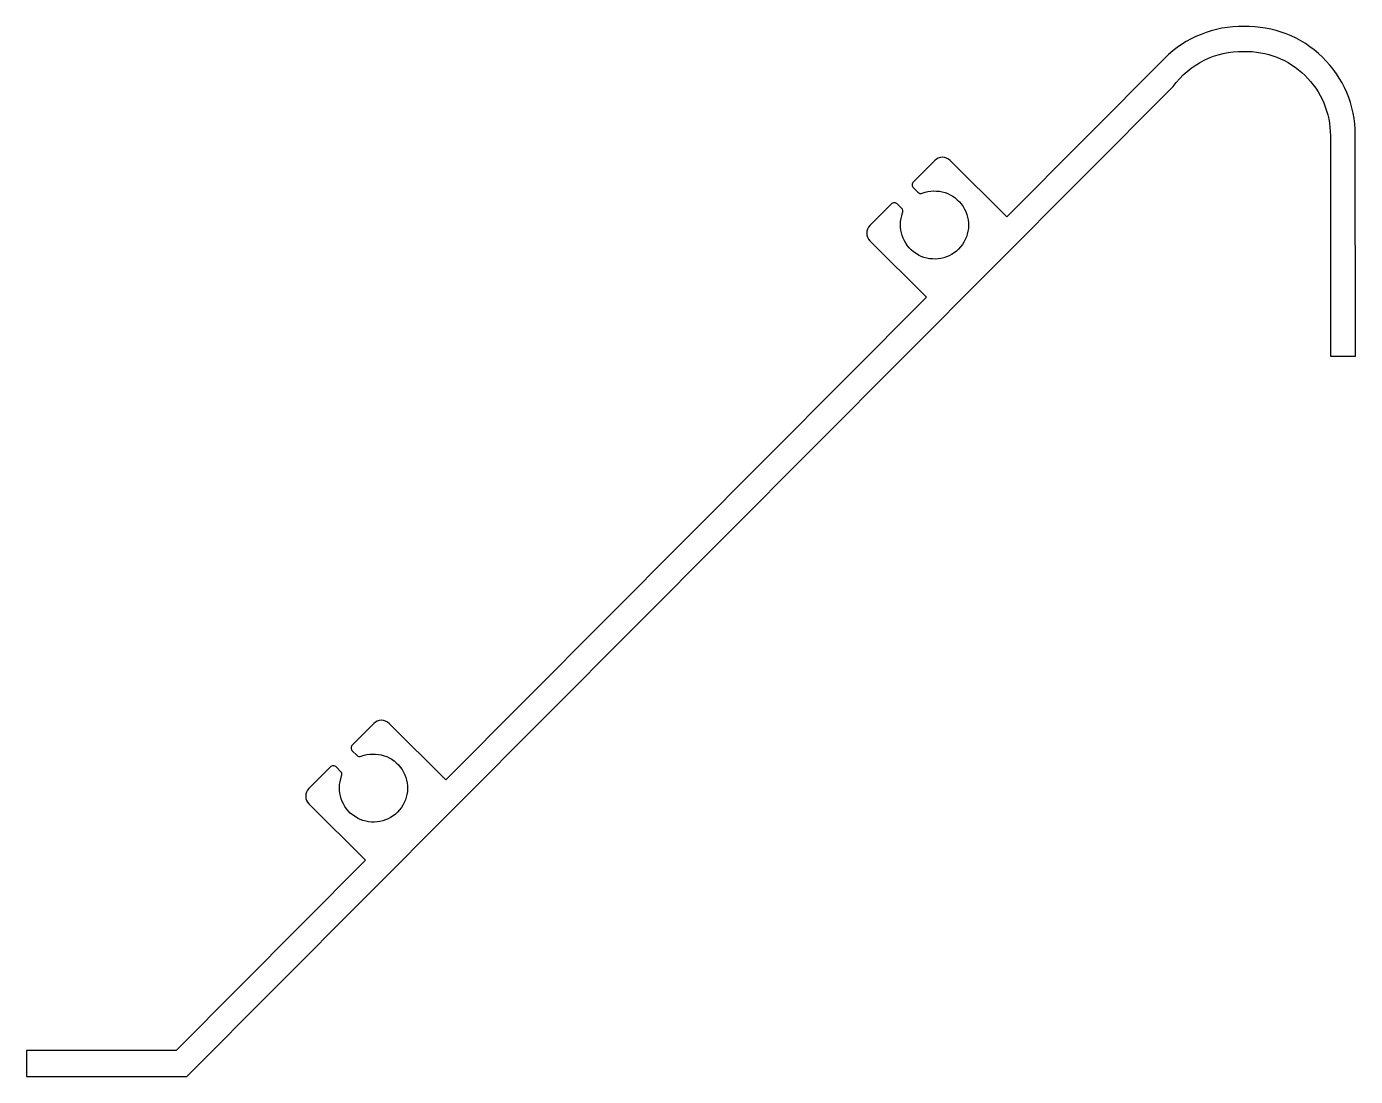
# Model space of a CAD drawing. Extents: x 135.2 to 196.6, y 193.1 to 241.6.
import ezdxf

# ---------------------------------------------------------------- set-up
doc = ezdxf.new("R2010")
doc.units = 0
doc.layers.get('0').update_dxf_attribs({"linetype": 'CONTINUOUS'})

msp = doc.modelspace()

# ---------------------------------------------------------------- linework, layer by layer
msp.add_lwpolyline([(191.422, 240.491, -0.422084), (195.429, 236.594), (195.435, 226.4), (196.585, 226.402), (196.577, 236.645, 0.422622), (191.432, 241.64, 0.205983), (187.763, 240.17), (180.466, 232.845), (177.845, 235.456, 0.414214), (177.138, 235.455), (176.15, 234.463, 0.414214), (176.15, 234.18), (176.348, 233.982, 0.295703), (176.561, 233.937, -4.683014), (175.653, 233.026, 0.295703), (175.607, 233.238), (175.409, 233.436, 0.414214), (175.126, 233.435), (174.138, 232.443, 0.414214), (174.14, 231.736), (176.761, 229.125), (154.531, 206.808), (151.91, 209.419, 0.414214), (151.202, 209.418), (150.214, 208.426, 0.414214), (150.215, 208.143), (150.413, 207.945, 0.295703), (150.626, 207.9, -4.683014), (149.718, 206.989, 0.295703), (149.672, 207.201), (149.474, 207.399, 0.414214), (149.191, 207.398), (148.203, 206.406, 0.414214), (148.205, 205.699), (150.826, 203.088), (142.067, 194.295), (135.152, 194.295), (135.155, 193.095), (142.566, 193.095), (188.159, 238.868, -0.247623), (191.417, 240.491, 0.012633)], format="xyb", close=True)

doc.saveas('drawing.dxf')
